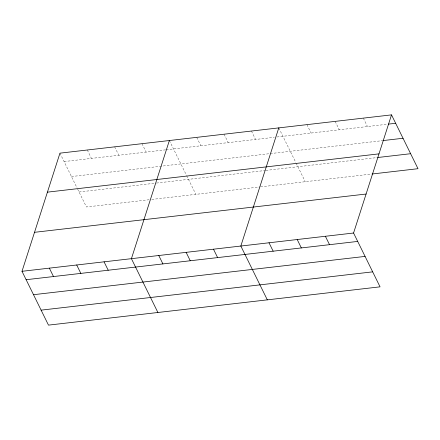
<?xml version="1.0" encoding="UTF-8"?>
<svg xmlns="http://www.w3.org/2000/svg" width="440" height="440" viewBox="0 0 440 440"><rect width="100%" height="100%" fill="white"/><g stroke="black" fill="none" stroke-linecap="round" stroke-linejoin="round"><path stroke-width="0.33" stroke-dasharray="2.2 1.65" d="M64.086 161.568L165.495 149.859M166.166 149.781L274.247 137.302M276.914 136.994L387.602 124.212M71.462 176.556L269.61 153.676M270.281 153.599L382.228 140.674M79.057 191.994L155.782 183.139M156.453 183.062L265.199 170.5M265.87 170.423L377.075 157.586M149.149 199.744L86.433 206.982L77.303 188.436M151.816 199.436L259.897 186.956M260.568 186.879L371.701 174.042M363.33 118.129L367.472 126.539M335.148 121.385L339.284 129.789M306.966 124.636L311.102 133.045M278.784 127.892L295.845 162.569M296.137 163.163L305.267 181.715M251.427 131.049L255.563 139.458M224.076 134.211L228.212 142.615M196.719 137.368L200.855 145.778M169.367 140.525L186.428 175.203M186.72 175.797L195.85 194.348M142.01 143.688L146.146 152.091M114.659 146.845L118.795 155.249M87.302 150.002L91.438 158.411M59.95 153.159L77.011 187.841"/><path stroke-width="0.66" d="M391.518 114.873L353.568 233.019L380.05 286.841L48.483 325.127L22 271.304L59.95 153.159L391.518 114.873L418 168.696L372.372 173.965M169.367 140.525L131.417 258.671L157.899 312.493M278.784 127.892L240.834 246.032L267.317 299.855M388.273 124.135L395.654 123.283M382.899 140.591L403.029 138.27M47.427 192.148L378.994 153.863M377.745 157.509L410.625 153.709M34.524 232.315L366.091 194.029M22 271.304L353.568 233.019M26.136 279.708L357.704 241.423M33.512 294.695L365.079 256.41M41.107 310.139L372.675 271.854M325.386 236.269L329.522 244.679M297.198 239.525L301.34 247.935M269.016 242.781L273.152 251.185M213.483 249.194L217.619 257.598M186.126 252.351L190.262 260.761M158.774 255.508L162.91 263.918M104.066 261.828L108.202 270.232M76.709 264.985L80.845 273.394M49.357 268.142L53.493 276.551"/></g></svg>
